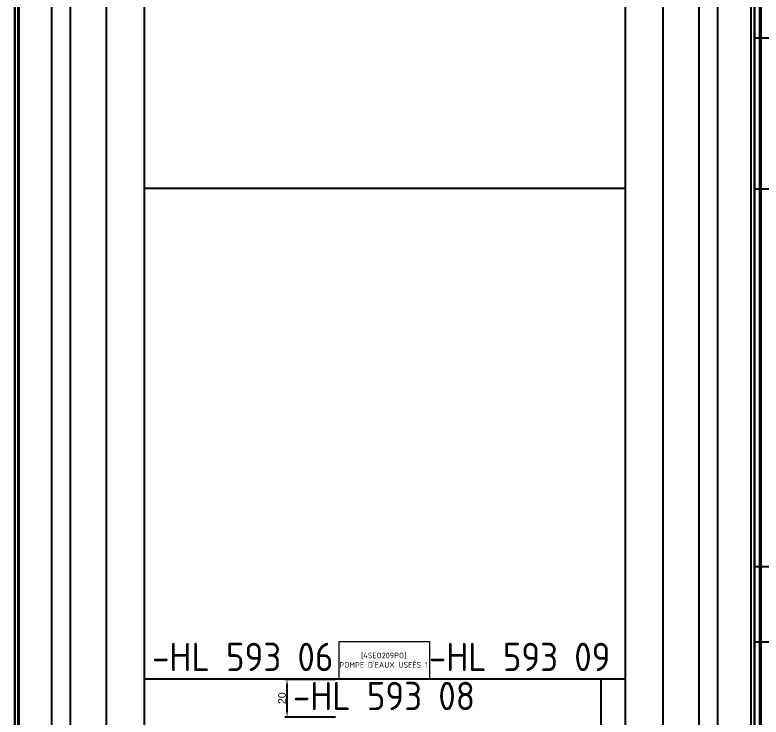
# Model space of a CAD drawing. Header units: millimetres. Extents: x 0 to 69574, y -5 to 41746.
# Drawn here: x 33979.6 to 34375.1, y 12159.6 to 12531.6 of the extents above; entities that cross this region are included whole.
import ezdxf
from ezdxf.enums import TextEntityAlignment as Align

# ---------------------------------------------------------------- set-up
doc = ezdxf.new("R2010")
doc.units = ezdxf.units.MM
doc.set_wipeout_variables(frame=1)
doc.layers.add('! NO PLOT !', color=7, linetype='Continuous', true_color=0xff75dd, plot=False)
doc.layers.add('000-PI-Oprema', color=30, linetype='Continuous', lineweight=5)
for name, color, linetype in [('000-PI-ORMAR', 2, 'Continuous'), ('000-PI_TEXT', 7, 'Continuous'), ('002-PI-Kabelska kanalica', 150, 'Continuous')]:
    doc.layers.add(name, color=color, linetype=linetype)
doc.styles.add('PI0', font='isocpeur.ttf', dxfattribs={"width": 0.9})
doc.styles.get("Standard").update_dxf_attribs({"font": 'arial.ttf'})
doc.dimstyles.new('ISO-25', dxfattribs={"dimtxt": 4, "dimasz": 3, "dimexe": 1.25, "dimexo": 0.625, "dimtad": 1, "dimtxsty": 'Standard', "dimcen": 3, "dimadec": 0, "dimazin": 0, "dimtfac": 1, "dimtmove": 0, "dimatfit": 3, "dimfxl": 1, "dimarcsym": 0})

# ---------------------------------------------------------------- blocks, each defined once
blk = doc.blocks.new('*D1213')
at = {"layer": '! NO PLOT !', "color": 0, "lineweight": -2, "ltscale": 0.25, "transparency": 16777216}
for p, q in [((34149.53, 12179.57), (34122.56, 12179.57)), ((34123.81, 12162.57), (34123.81, 12176.57)), ((34149.53, 12159.57), (34122.56, 12159.57))]:
    blk.add_line(p, q, dxfattribs=at)
at = {"layer": '! NO PLOT !', "color": 0, "ltscale": 0.25, "transparency": 16777216}
for points in [[(34123.31, 12176.57), (34124.31, 12176.57), (34123.81, 12179.57)], [(34123.31, 12162.57), (34124.31, 12162.57), (34123.81, 12159.57)]]:
    blk.add_solid(points, dxfattribs=at)
at = {"layer": 'Defpoints', "color": 0, "ltscale": 0.25, "transparency": 16777216}
for p in [(34123.81, 12179.57), (34150.15, 12179.57), (34150.15, 12159.57)]:
    blk.add_point(p, dxfattribs=at)
at = {"layer": '! NO PLOT !', "color": 0, "ltscale": 0.25, "transparency": 16777216, "insert": (34121.14, 12169.57), "char_height": 4, "attachment_point": 5, "rotation": 90}
blk.add_mtext('20', dxfattribs=at)
blk = doc.blocks.new('800mm bez ploce')
at = {"layer": '000-PI-ORMAR'}
for p, q in [((47126.01, 47254.07), (47126.01, 45303.07)), ((47128.73, 47254.07), (47128.73, 45303.07))]:
    blk.add_line(p, q, dxfattribs=at)
blk = doc.blocks.new('*U1219')
at = {"layer": '002-PI-Kabelska kanalica'}
for p, q in [((-20, 369), (20, 369)), ((-20, -100), (-20, 369)), ((20, -100), (20, 369)), ((-20, -100), (20, -100))]:
    blk.add_line(p, q, dxfattribs=at)
blk = doc.blocks.new('poveznica montaznih ploca 2100mm')
at = {"layer": '! NO PLOT !'}
for p, q in [((59472.54, 55742.17), (59472.54, 53847.74)), ((59477.54, 55740.77), (59477.54, 53837.74))]:
    blk.add_line(p, q, dxfattribs=at)
blk = doc.blocks.new('*U1218')
at = {"layer": '002-PI-Kabelska kanalica'}
for p, q in [((-20, -100), (-20, 1388)), ((60, -100), (60, 1388)), ((-20, -100), (60, -100))]:
    blk.add_line(p, q, dxfattribs=at)

msp = doc.modelspace()

# ---------------------------------------------------------------- linework, layer by layer
at = {"layer": '000-PI-ORMAR'}
for p, q in [((34374.289, 12740.904), (34374.289, 10789.904)), ((34374.289, 12740.904), (34374.289, 10789.904)), ((34375.071, 10789.904), (34375.071, 12740.766))]:
    msp.add_line(p, q, dxfattribs=at)

# ---------------------------------------------------------------- block references
at = {"layer": '! NO PLOT !'}
msp.add_blockref('poveznica montaznih ploca 2100mm', (-25148.229, -43031.862), dxfattribs=at)
at = {"rotation": 270}
for name, p in [('*U1218', (34126.071, 12499.404)), ('*U1219', (34361.083, 12219.404))]:
    msp.add_blockref(name, p, dxfattribs=at)

# ---------------------------------------------------------------- next in the draw order: wipeouts: each hides what was drawn before it
msp.add_wipeout([(33981.071, 12761.473), (34371.559, 12761.473), (34371.071, 10778.973), (33981.059, 10776.973)]).dxf.layer = '000-PI-ORMAR'

# ---------------------------------------------------------------- next in the draw order: linework, layer by layer
at = {"layer": '! NO PLOT !'}
for p, q in [((34371.559, 12761.473), (34371.559, 10776.973)), ((34371.559, 10776.973), (34371.559, 12761.473)), ((33999.059, 10788.473), (33999.059, 12749.973)), ((34352.059, 12749.973), (34352.059, 10788.473)), ((34371.571, 10789.973), (34371.571, 12740.835)), ((34009.059, 10803.473), (34009.059, 12734.973)), ((34342.059, 12734.973), (34342.059, 10803.473)), ((34028.059, 10849.223), (34028.059, 12689.223)), ((34323.059, 12689.223), (34323.059, 10849.223)), ((34048.059, 12684.223), (34048.059, 10854.223)), ((34303.059, 12684.223), (34303.059, 10854.223))]:
    msp.add_line(p, q, dxfattribs=at)
at = {"layer": '! NO PLOT !', "ltscale": 0.25}
for p, q in [((34302.868, 12439.574), (34047.868, 12439.574)), ((34302.868, 12179.574), (34047.868, 12179.574)), ((34290.195, 12179.574), (34290.195, 11959.574)), ((34290.195, 12179.574), (34290.195, 11959.574))]:
    msp.add_line(p, q, dxfattribs=at)
at = {"layer": '000-PI-Oprema'}
msp.add_lwpolyline([(34151.368, 12199.574), (34199.368, 12199.574), (34199.368, 12179.574), (34151.368, 12179.574)], close=True, dxfattribs=at)
at = {"layer": '000-PI-ORMAR'}
for p, q in [((33979.559, 10776.973), (33979.559, 12761.473)), ((33979.559, 10776.973), (33979.559, 12761.473)), ((33979.571, 12761.473), (33979.571, 10776.973)), ((33981.071, 12761.473), (33981.071, 10776.973)), ((33981.559, 12759.473), (33981.559, 10778.973)), ((34369.559, 12759.473), (34369.559, 10778.973)), ((34371.559, 12761.473), (34371.559, 10776.973)), ((34371.571, 12740.904), (34371.571, 10789.904)), ((34371.571, 12740.904), (34371.571, 10789.904))]:
    msp.add_line(p, q, dxfattribs=at)

# ---------------------------------------------------------------- next in the draw order: block references
at = {"layer": '000-PI-Oprema', "ltscale": 0.25}
msp.add_blockref('800mm bez ploce', (-12754.44, -34513.162), dxfattribs=at)

# ---------------------------------------------------------------- next in the draw order: texts
at = {"layer": '000-PI_TEXT', "style": 'PI0', "width": 0.9}
for s, p in [('-HL 593 06', (34100.309, 12191.468)), ('-HL 593 09', (34247.118, 12191.468)), ('-HL 593 08', (34175.177, 12170.767))]:
    msp.add_text(s, height=15, dxfattribs=at).set_placement(p, align=Align.MIDDLE)
at = {"layer": '000-PI_TEXT', "linetype": 'Continuous', "insert": (34175.025, 12189.717), "char_height": 3, "width": 58.2158, "attachment_point": 5, "style": 'PI0'}
msp.add_mtext("{\\fISOCPEUR|b0|i0|c238|p34;[4SEO209PO]\\PPOMPE D'EAUX USEÉS 1}", dxfattribs=at)

# ---------------------------------------------------------------- next in the draw order: dimensions: what is measured, and where the dimension line sits
at = {"layer": '! NO PLOT !', "ltscale": 0.25}
dim = msp.add_linear_dim(base=(34123.805, 12179.574), p1=(34150.152, 12159.574), p2=(34150.152, 12179.574), angle=90, dimstyle='ISO-25', dxfattribs=at)
dim.commit()
dim.dimension.update_dxf_attribs({"geometry": '*D1213', "text_midpoint": (34121.138, 12169.574)})

doc.saveas('drawing.dxf')
